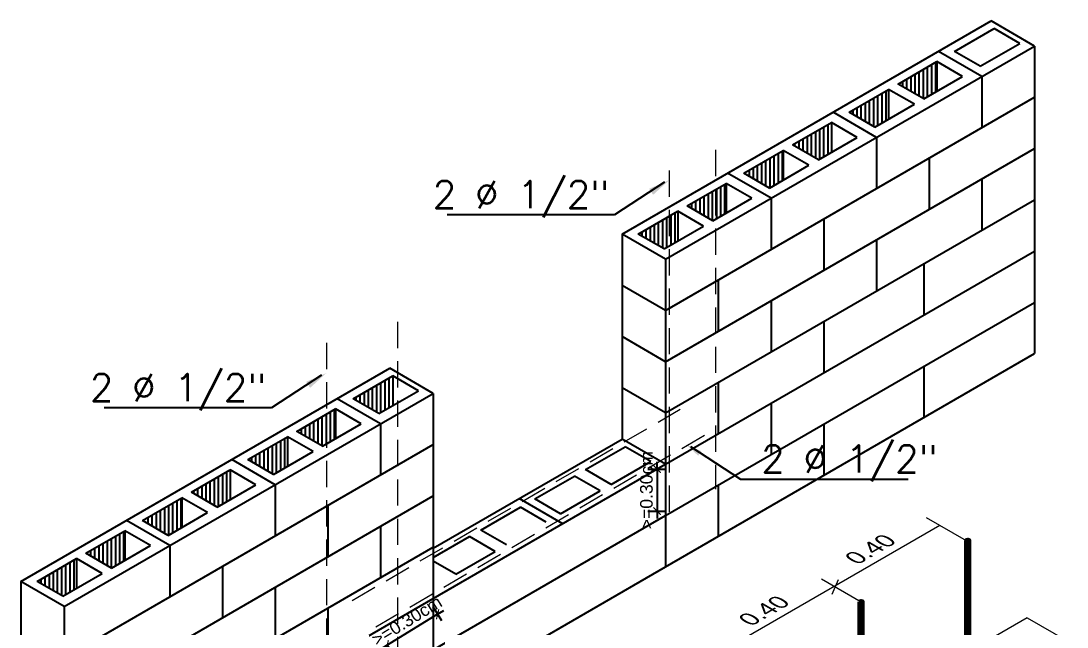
# Model space of a CAD drawing. Header units: feet. Extents: x 317 to 512, y -141 to 162.
# Drawn here: x 392.35 to 402.31, y -80.28 to -74.51 of the extents above; entities that cross this region are included whole.
import ezdxf
from ezdxf.enums import TextEntityAlignment as Align

# ---------------------------------------------------------------- set-up
doc = ezdxf.new("R2010")
doc.units = ezdxf.units.FT
doc.header["$MEASUREMENT"] = 0
doc.linetypes.add('DASHED2', pattern=[0.375, 0.25, -0.125])
for name, color, linetype, lineweight in [('1-Acero', 41, 'Continuous', 53), ('2-Detalles', 253, 'Continuous', 9), ('3-Dimension', 7, 'Continuous', 15), ('INTERMITENTE', 22, 'DASHED2', 20)]:
    doc.layers.add(name, color=color, linetype=linetype, lineweight=lineweight)
for name, color, linetype in [('_35', 53, 'Continuous'), ('DIM', 10, 'Continuous'), ('DMENCIÓN', 7, 'Continuous'), ('POTABLE', 2, 'Continuous')]:
    doc.layers.add(name, color=color, linetype=linetype)
doc.styles.add('120', font='SIMPLEX.shx', dxfattribs={"height": 1.97})
doc.styles.get("Standard").update_dxf_attribs({"font": 'arial.ttf'})
doc.styles.add('STYLE2', font='arial.ttf')
doc.dimstyles.new('KEILY', dxfattribs={"dimtxt": 0.12, "dimasz": 0.07, "dimexe": 0.07, "dimexo": 0.25, "dimgap": 0.04, "dimtad": 1, "dimzin": 1, "dimdsep": 46, "dimtxsty": 'Standard', "dimblk": 'ARCHTICK', "dimcen": 2.5, "dimclrd": 256, "dimclre": 256, "dimclrt": 7, "dimazin": 0, "dimtfac": 1, "dimtix": 1, "dimtmove": 2, "dimatfit": 1, "dimfxl": 0.35, "dimfxlon": 1, "dimtolj": 1, "dimtzin": 1, "dimarcsym": 0})

# ---------------------------------------------------------------- blocks, each defined once
blk = doc.blocks.new('*X87')
at = {"color": 0}
for p, q in [((208.468, -37.448), (208.468, -36.902)), ((208.544, -37.404), (208.544, -36.858)), ((208.62, -37.36), (208.62, -36.814)), ((208.163, -37.354), (208.163, -37.078)), ((208.239, -37.398), (208.239, -37.034)), ((208.315, -37.442), (208.315, -36.99)), ((208.391, -37.486), (208.391, -36.946)), ((207.934, -37.222), (207.934, -37.21)), ((208.01, -37.266), (208.01, -37.166)), ((208.087, -37.31), (208.087, -37.122)), ((207.477, -37.996), (207.477, -37.474)), ((207.553, -37.975), (207.553, -37.43)), ((207.629, -37.931), (207.629, -37.386)), ((207.706, -37.888), (207.706, -37.342)), ((207.096, -37.776), (207.096, -37.694)), ((207.172, -37.82), (207.172, -37.65)), ((207.248, -37.864), (207.248, -37.606)), ((207.325, -37.908), (207.325, -37.562)), ((207.401, -37.952), (207.401, -37.518)), ((206.486, -38.591), (206.486, -38.046)), ((206.563, -38.547), (206.563, -38.002)), ((206.639, -38.503), (206.639, -37.958)), ((206.105, -38.404), (206.105, -38.266)), ((206.182, -38.448), (206.182, -38.222)), ((206.258, -38.492), (206.258, -38.178)), ((206.334, -38.536), (206.334, -38.134)), ((206.41, -38.58), (206.41, -38.09)), ((205.801, -38.987), (205.801, -38.442)), ((206.029, -38.36), (206.029, -38.31)), ((205.496, -39.09), (205.496, -38.618)), ((205.572, -39.119), (205.572, -38.574)), ((205.648, -39.075), (205.648, -38.53)), ((205.724, -39.031), (205.724, -38.486)), ((205.115, -38.87), (205.115, -38.838)), ((205.191, -38.914), (205.191, -38.794)), ((205.267, -38.958), (205.267, -38.75)), ((205.343, -39.002), (205.343, -38.706)), ((205.42, -39.046), (205.42, -38.662))]:
    blk.add_line(p, q, dxfattribs=at)
blk = doc.blocks.new('*X88')
at = {"color": 0}
for p, q in [((219.445, -31.104), (219.445, -30.564)), ((219.521, -31.066), (219.521, -30.52)), ((219.598, -31.022), (219.598, -30.476)), ((219.674, -30.978), (219.674, -30.432)), ((219.14, -30.928), (219.14, -30.74)), ((219.217, -30.972), (219.217, -30.696)), ((219.293, -31.016), (219.293, -30.652)), ((219.369, -31.06), (219.369, -30.608)), ((218.759, -31.506), (218.759, -30.96)), ((218.988, -30.84), (218.988, -30.828)), ((219.064, -30.884), (219.064, -30.784)), ((218.455, -31.57), (218.455, -31.136)), ((218.531, -31.614), (218.531, -31.092)), ((218.607, -31.594), (218.607, -31.048)), ((218.683, -31.55), (218.683, -31.004)), ((218.15, -31.394), (218.15, -31.312)), ((218.226, -31.438), (218.226, -31.268)), ((218.302, -31.482), (218.302, -31.224)), ((218.378, -31.526), (218.378, -31.18)), ((217.464, -32.198), (217.464, -31.708)), ((217.54, -32.21), (217.54, -31.664)), ((217.616, -32.166), (217.616, -31.62)), ((217.693, -32.122), (217.693, -31.576)), ((217.159, -32.022), (217.159, -31.884)), ((217.235, -32.066), (217.235, -31.84)), ((217.312, -32.11), (217.312, -31.796)), ((217.388, -32.154), (217.388, -31.752)), ((216.778, -32.649), (216.778, -32.104)), ((216.854, -32.605), (216.854, -32.06)), ((217.083, -31.978), (217.083, -31.928)), ((216.473, -32.664), (216.473, -32.28)), ((216.55, -32.708), (216.55, -32.236)), ((216.626, -32.737), (216.626, -32.192)), ((216.702, -32.693), (216.702, -32.148)), ((216.169, -32.488), (216.169, -32.456)), ((216.245, -32.532), (216.245, -32.412)), ((216.321, -32.576), (216.321, -32.368)), ((216.397, -32.62), (216.397, -32.324))]:
    blk.add_line(p, q, dxfattribs=at)
blk = doc.blocks.new('*X89')
at = {"color": 0}
for p, q in [((209.472, -36.868), (209.472, -36.322)), ((209.548, -36.824), (209.548, -36.278)), ((209.624, -36.78), (209.624, -36.234)), ((209.167, -36.734), (209.167, -36.498)), ((209.243, -36.778), (209.243, -36.454)), ((209.319, -36.822), (209.319, -36.41)), ((209.396, -36.866), (209.396, -36.366)), ((209.015, -36.646), (209.015, -36.586)), ((209.091, -36.69), (209.091, -36.542)), ((204.443, -39.681), (204.443, -39.226)), ((204.519, -39.725), (204.519, -39.182)), ((204.595, -39.683), (204.595, -39.138)), ((204.671, -39.639), (204.671, -39.094)), ((204.747, -39.595), (204.747, -39.05)), ((204.138, -39.505), (204.138, -39.402)), ((204.214, -39.549), (204.214, -39.358)), ((204.29, -39.593), (204.29, -39.314)), ((204.366, -39.637), (204.366, -39.27)), ((203.833, -40.123), (203.833, -39.578)), ((204.062, -39.461), (204.062, -39.446)), ((203.452, -40.147), (203.452, -39.798)), ((203.528, -40.191), (203.528, -39.754)), ((203.604, -40.235), (203.604, -39.71)), ((203.681, -40.211), (203.681, -39.666)), ((203.757, -40.167), (203.757, -39.622)), ((203.223, -40.015), (203.223, -39.93)), ((203.3, -40.059), (203.3, -39.886)), ((203.376, -40.103), (203.376, -39.842))]:
    blk.add_line(p, q, dxfattribs=at)
blk = doc.blocks.new('*X90')
at = {"color": 0}
for p, q in [((215.796, -33.216), (215.796, -32.671)), ((215.492, -33.297), (215.492, -32.847)), ((215.568, -33.341), (215.568, -32.803)), ((215.644, -33.304), (215.644, -32.759)), ((215.72, -33.26), (215.72, -32.715)), ((215.111, -33.077), (215.111, -33.067)), ((215.187, -33.121), (215.187, -33.023)), ((215.263, -33.165), (215.263, -32.979)), ((215.339, -33.209), (215.339, -32.935)), ((215.415, -33.253), (215.415, -32.891)), ((214.806, -33.788), (214.806, -33.242)), ((214.882, -33.744), (214.882, -33.198)), ((214.425, -33.719), (214.425, -33.462)), ((214.501, -33.763), (214.501, -33.418)), ((214.577, -33.807), (214.577, -33.374)), ((214.653, -33.851), (214.653, -33.33)), ((214.73, -33.832), (214.73, -33.286)), ((214.272, -33.631), (214.272, -33.55)), ((214.349, -33.675), (214.349, -33.506))]:
    blk.add_line(p, q, dxfattribs=at)
blk = doc.blocks.new('_ArchTick')
at = {"color": 0, "linetype": 'ByBlock', "const_width": 0.15}
blk.add_lwpolyline([(-0.5, -0.5), (0.5, 0.5)], dxfattribs=at)
blk = doc.blocks.new('*D92')
at = {"layer": 'DEFPOINTS', "color": 0, "linetype": 'ByBlock', "transparency": 16777216}
for p in [(398.0686, -78.7742), (398.0686, -79.1745), (398.4067, -79.1745)]:
    blk.add_point(p, dxfattribs=at)
at = {"layer": 'DIM', "linetype": 'ByBlock', "lineweight": -2, "transparency": 16777216}
for p, q in [((398.4067, -78.7742), (398.4067, -78.7042)), ((398.3186, -78.7742), (398.4767, -78.7742)), ((398.4067, -78.7742), (398.4067, -79.1745)), ((398.3186, -79.1745), (398.4767, -79.1745)), ((398.4067, -79.1745), (398.4067, -79.2445))]:
    blk.add_line(p, q, dxfattribs=at)
at = {"layer": 'DIM', "linetype": 'ByBlock', "lineweight": -2, "transparency": 16777216, "xscale": 0.07, "yscale": 0.07, "zscale": 0.07}
for p, rotation in [((398.4067, -78.7742), 270), ((398.4067, -79.1745), 90)]:
    blk.add_blockref('_ArchTick', p, dxfattribs=dict(at, rotation=rotation))
at = {"layer": 'DIM', "color": 7, "linetype": 'ByBlock', "transparency": 16777216, "insert": (398.3054, -78.9743), "char_height": 0.12, "attachment_point": 5, "rotation": 90}
blk.add_mtext('\\A1;>=0.30cm', dxfattribs=at)
blk = doc.blocks.new('*D91')
at = {"layer": 'DEFPOINTS', "color": 0, "linetype": 'ByBlock', "transparency": 16777216}
for p in [(396.1385, -79.8678), (395.727, -80.2758), (395.8349, -80.4512)]:
    blk.add_point(p, dxfattribs=at)
at = {"layer": 'DIM', "linetype": 'ByBlock', "lineweight": -2, "transparency": 16777216}
for p, q in [((396.2694, -80.0808), (396.3522, -80.2154)), ((396.3155, -80.1558), (396.3751, -80.1191)), ((396.3155, -80.1558), (395.8349, -80.4512)), ((395.8349, -80.4512), (395.7753, -80.4879)), ((395.8349, -80.4512), (395.8715, -80.5109))]:
    blk.add_line(p, q, dxfattribs=at)
for p, xscale, yscale, zscale, rotation in [((396.3155, -80.1558), 0.07, 0.07, 0.07, 211.5810007274904), ((395.8349, -80.4512), 0.06999999999999999, 0.06999999999999999, 0.06999999999999999, 31.58100072749037)]:
    blk.add_blockref('_ArchTick', p, dxfattribs=dict(at, xscale=xscale, yscale=yscale, zscale=zscale, rotation=rotation))
at = {"layer": 'DIM', "color": 7, "linetype": 'ByBlock', "transparency": 16777216, "insert": (396.0221, -80.2172), "char_height": 0.12, "attachment_point": 5, "rotation": 31.581}
blk.add_mtext('\\A1;>=0.30cm', dxfattribs=at)

msp = doc.modelspace()

# ---------------------------------------------------------------- linework, layer by layer
for p, q in [((398.47786, -76.04216, -11.62446), (398.00145, -76.35317, -11.62446)), ((398.00145, -76.35317, -11.62446), (396.40543, -76.35317, -11.62446)), ((395.21005, -77.88011, -11.62446), (394.73364, -78.19112, -11.62446)), ((394.73364, -78.19112, -11.62446), (393.13762, -78.19112, -11.62446)), ((398.72507, -78.55908, -11.62446), (399.20147, -78.8701, -11.62446)), ((399.20147, -78.8701, -11.62446), (400.7975, -78.8701, -11.62446))]:
    msp.add_line(p, q)
for points in [[(398.3685, -76.16185, -11.62446), (398.33115, -76.10414, -11.62446), (398.52294, -76.02093, -11.62446)], [(395.10069, -77.9998, -11.62446), (395.06334, -77.9421, -11.62446), (395.25513, -77.85889, -11.62446)], [(398.79879, -78.64626, -11.62446), (398.82752, -78.60187, -11.62446), (398.67999, -78.53786, -11.62446)]]:
    msp.add_solid(points)
at = {"layer": '1-Acero', "linetype": 'Continuous'}
for p, q in [((401.35031, -80.86804, -11.62446), (401.35031, -79.45338, -11.62446)), ((401.38196, -80.85355, -11.62446), (401.38196, -79.45309, -11.62446)), ((400.33632, -81.45347, -9.72532), (400.33632, -80.03881, -9.72532)), ((400.36797, -81.43898, -9.72532), (400.36797, -80.03851, -9.72532))]:
    msp.add_line(p, q, dxfattribs=at)
at = {"layer": '1-Acero', "linetype": 'Continuous', "extrusion": (1e-16, 0.816497, 0.57735)}
for centre in [(-401.36618, 35.19586, -72.42273), (-400.35219, 37.0845, -71.80425)]:
    msp.add_circle(centre, 0.01583, dxfattribs=at)
at = {"layer": '2-Detalles', "lineweight": 5, "extrusion": (1e-16, 0.816497, 0.57735)}
for p, q in [((401.93412, -80.19008, -13.52215), (401.45053, -80.46928, -13.1273)), ((401.93412, -80.19008, -14.59338), (402.31301, -80.40884, -14.28401))]:
    msp.add_line(p, q, dxfattribs=at)
at = {"layer": '3-Dimension', "extrusion": (1e-16, 0.816497, 0.57735)}
for p, q in [((400.97141, -79.23463, -11.93383), (401.35031, -79.45338, -11.62446)), ((401.10114, -79.30953, -6.06518), (394.58318, -83.07268, -0.74328)), ((399.9733, -79.81992, -11.48621), (400.35219, -80.03867, -11.17684))]:
    msp.add_line(p, q, dxfattribs=at)
at = {"layer": '3-Dimension'}
msp.add_line((400.13273, -79.82895, -11.38028), (400.07076, -79.96637, -11.38028), dxfattribs=at)
at = {"layer": '_35'}
for p, q in [((398.07425, -76.53547, -11.62446), (401.58991, -74.5057, -11.62446)), ((402.00344, -74.74445, -11.62446), (401.58991, -74.5057, -11.62446)), ((401.24104, -74.79567, -11.62446), (401.61715, -74.57852, -11.62446)), ((401.86213, -74.71996, -11.62446), (401.61715, -74.57852, -11.62446)), ((398.48778, -76.77422, -11.62446), (402.00344, -74.74445, -11.62446)), ((401.48602, -74.93711, -11.62446), (401.86213, -74.71996, -11.62446)), ((402.00344, -74.74445, -11.62446), (402.00344, -77.67411, -11.62446)), ((402.00344, -74.74445, -11.62446), (402.00344, -77.67411, -11.62446)), ((401.5012, -75.03442, -11.62446), (401.08767, -74.79567, -11.62446)), ((401.48602, -74.93711, -11.62446), (401.24104, -74.79567, -11.62446)), ((400.7025, -75.10659, -11.62446), (401.07249, -74.89298, -11.62446)), ((401.31747, -75.03442, -11.62446), (401.07249, -74.89298, -11.62446)), ((401.07249, -74.89298, -11.62446), (401.07249, -75.17586, -11.62446)), ((400.94748, -75.24803, -11.62446), (401.31747, -75.03442, -11.62446)), ((401.5012, -75.03442, -11.62446), (401.5012, -75.5227, -11.62446)), ((400.94748, -75.24803, -11.62446), (400.7025, -75.10659, -11.62446)), ((398.48778, -77.26249, -11.62446), (402.00344, -75.23273, -11.62446)), ((400.23656, -75.3756, -11.62446), (400.61268, -75.15845, -11.62446)), ((400.85766, -75.29989, -11.62446), (400.61268, -75.15845, -11.62446)), ((400.61268, -75.15845, -11.62446), (400.61268, -75.44133, -11.62446)), ((400.48154, -75.51704, -11.62446), (400.85766, -75.29989, -11.62446)), ((400.95638, -75.35689, -11.62446), (400.94952, -75.35293, -11.62446)), ((400.49673, -75.61435, -11.62446), (400.0832, -75.3756, -11.62446)), ((400.48154, -75.51704, -11.62446), (400.23656, -75.3756, -11.62446)), ((399.69803, -75.68652, -11.62446), (400.06802, -75.47291, -11.62446)), ((400.313, -75.61435, -11.62446), (400.06802, -75.47291, -11.62446)), ((400.06802, -75.47291, -11.62446), (400.06802, -75.75579, -11.62446)), ((399.94301, -75.82796, -11.62446), (400.313, -75.61435, -11.62446)), ((400.49673, -75.61435, -11.62446), (400.49673, -76.10263, -11.62446)), ((398.48778, -77.75077, -11.62446), (402.00344, -75.72101, -11.62446)), ((399.23209, -75.95553, -11.62446), (399.6082, -75.73838, -11.62446)), ((399.85318, -75.87983, -11.62446), (399.6082, -75.73838, -11.62446)), ((399.6082, -75.73838, -11.62446), (399.6082, -76.02127, -11.62446)), ((399.94301, -75.82796, -11.62446), (399.69803, -75.68652, -11.62446)), ((400.99896, -75.81266, -11.62446), (400.99896, -76.30094, -11.62446)), ((399.49225, -76.19428, -11.62446), (399.07873, -75.95553, -11.62446)), ((399.47707, -76.09697, -11.62446), (399.23209, -75.95553, -11.62446)), ((399.47707, -76.09697, -11.62446), (399.85318, -75.87983, -11.62446)), ((398.69356, -76.26646, -11.62446), (399.06354, -76.05284, -11.62446)), ((399.30853, -76.19428, -11.62446), (399.06354, -76.05284, -11.62446)), ((399.06354, -76.05284, -11.62446), (399.06354, -76.33572, -11.62446)), ((401.5012, -76.01097, -11.62446), (401.5012, -76.49925, -11.62446)), ((398.48778, -78.23905, -11.62446), (402.00344, -76.20928, -11.62446)), ((398.93854, -76.4079, -11.62446), (399.30853, -76.19428, -11.62446)), ((399.49225, -76.19428, -11.62446), (399.49225, -76.68256, -11.62446)), ((398.22762, -76.53547, -11.62446), (398.60373, -76.31832, -11.62446)), ((398.84871, -76.45976, -11.62446), (398.60373, -76.31832, -11.62446)), ((398.60373, -76.31832, -11.62446), (398.60373, -76.6012, -11.62446)), ((398.93854, -76.4079, -11.62446), (398.69356, -76.26646, -11.62446)), ((399.99449, -76.39259, -11.62446), (399.99449, -76.88087, -11.62446)), ((398.07425, -76.53547, -11.62446), (398.07425, -78.48857, -11.62446)), ((398.48778, -76.77422, -11.62446), (398.07425, -76.53547, -11.62446)), ((398.4726, -76.67691, -11.62446), (398.22762, -76.53547, -11.62446)), ((398.4726, -76.67691, -11.62446), (398.84871, -76.45976, -11.62446)), ((400.49673, -76.5909, -11.62446), (400.49673, -77.07918, -11.62446)), ((398.48778, -78.72732, -11.62446), (402.00344, -76.69756, -11.62446)), ((398.48778, -76.77422, -11.62446), (398.48778, -79.70387, -11.62446)), ((400.9497, -76.81765, -11.62446), (400.9497, -77.30593, -11.62446)), ((398.48778, -77.26249, -11.62446), (398.07425, -77.02374, -11.62446)), ((398.99002, -76.97253, -11.62446), (398.99002, -77.4608, -11.62446)), ((398.48778, -79.2156, -11.62446), (402.00344, -77.18583, -11.62446)), ((399.49225, -77.17084, -11.62446), (399.49225, -77.65911, -11.62446)), ((399.99449, -77.36915, -11.62446), (399.99449, -77.85742, -11.62446)), ((398.48778, -77.75077, -11.62446), (398.07425, -77.51202, -11.62446)), ((398.48778, -79.70387, -11.62446), (402.00344, -77.67411, -11.62446)), ((392.34507, -79.84321, -11.62446), (395.86073, -77.81345, -11.62446)), ((396.27426, -78.0522, -11.62446), (395.86073, -77.81345, -11.62446)), ((400.9497, -77.79421, -11.62446), (400.9497, -78.28248, -11.62446)), ((395.51186, -78.10341, -11.62446), (395.88797, -77.88626, -11.62446)), ((396.13295, -78.0277, -11.62446), (395.88797, -77.88626, -11.62446)), ((395.88797, -77.88626, -11.62446), (395.88797, -78.16914, -11.62446)), ((398.99002, -77.94908, -11.62446), (398.99002, -78.43736, -11.62446)), ((395.75684, -78.24485, -11.62446), (396.13295, -78.0277, -11.62446)), ((398.48778, -78.23905, -11.62446), (398.07425, -78.00029, -11.62446)), ((392.7586, -80.08196, -11.62446), (396.27426, -78.0522, -11.62446)), ((395.77202, -78.34216, -11.62446), (395.35849, -78.10341, -11.62446)), ((395.75684, -78.24485, -11.62446), (395.51186, -78.10341, -11.62446)), ((396.27426, -78.0522, -11.62446), (396.27426, -80.98185, -11.62446)), ((396.27426, -78.0522, -11.62446), (396.27426, -80.98185, -11.62446)), ((399.49225, -78.14739, -11.62446), (399.49225, -78.63567, -11.62446)), ((394.97332, -78.41433, -11.62446), (395.34331, -78.20072, -11.62446)), ((395.58829, -78.34216, -11.62446), (395.34331, -78.20072, -11.62446)), ((395.34331, -78.20072, -11.62446), (395.34331, -78.4836, -11.62446)), ((395.2183, -78.55577, -11.62446), (395.58829, -78.34216, -11.62446)), ((395.77202, -78.34216, -11.62446), (395.77202, -78.83044, -11.62446)), ((399.99449, -78.3457, -11.62446), (399.99449, -78.83398, -11.62446)), ((395.2183, -78.55577, -11.62446), (394.97332, -78.41433, -11.62446)), ((392.7586, -80.57024, -11.62446), (396.27426, -78.54047, -11.62446)), ((394.50738, -78.68334, -11.62446), (394.8835, -78.4662, -11.62446)), ((395.12848, -78.60764, -11.62446), (394.8835, -78.4662, -11.62446)), ((394.8835, -78.4662, -11.62446), (394.8835, -78.74908, -11.62446)), ((396.27426, -79.5278, -11.62446), (398.07425, -78.48857, -11.62446)), ((398.48778, -78.72732, -11.62446), (398.07425, -78.48857, -11.62446)), ((394.75237, -78.82478, -11.62446), (395.12848, -78.60764, -11.62446)), ((397.72538, -78.77854, -11.62446), (398.10149, -78.56139, -11.62446)), ((398.34648, -78.70283, -11.62446), (398.10149, -78.56139, -11.62446)), ((394.76755, -78.9221, -11.62446), (394.35402, -78.68334, -11.62446)), ((394.75237, -78.82478, -11.62446), (394.50738, -78.68334, -11.62446)), ((395.2272, -78.66463, -11.62446), (395.22034, -78.66067, -11.62446)), ((396.27426, -80.0053, -11.62446), (398.48778, -78.72732, -11.62446)), ((397.97036, -78.91998, -11.62446), (398.34648, -78.70283, -11.62446)), ((393.96885, -78.99427, -11.62446), (394.33884, -78.78066, -11.62446)), ((394.58382, -78.9221, -11.62446), (394.33884, -78.78066, -11.62446)), ((394.33884, -78.78066, -11.62446), (394.33884, -79.06354, -11.62446)), ((397.24206, -79.05758, -11.62446), (397.61817, -78.84043, -11.62446)), ((397.86315, -78.98188, -11.62446), (397.61817, -78.84043, -11.62446)), ((397.97036, -78.91998, -11.62446), (397.72538, -78.77854, -11.62446)), ((394.21383, -79.13571, -11.62446), (394.58382, -78.9221, -11.62446)), ((394.76755, -78.9221, -11.62446), (394.76755, -79.41037, -11.62446)), ((398.99002, -78.92563, -11.62446), (398.99002, -79.41391, -11.62446)), ((392.7586, -81.05851, -11.62446), (396.27426, -79.02875, -11.62446)), ((394.21383, -79.13571, -11.62446), (393.96885, -78.99427, -11.62446)), ((397.48704, -79.19902, -11.62446), (397.86315, -78.98188, -11.62446)), ((393.50291, -79.26328, -11.62446), (393.87902, -79.04613, -11.62446)), ((394.12401, -79.18757, -11.62446), (393.87902, -79.04613, -11.62446)), ((393.87902, -79.04613, -11.62446), (393.87902, -79.32901, -11.62446)), ((395.26978, -79.12041, -11.62446), (395.26978, -79.60868, -11.62446)), ((396.72753, -79.35465, -11.62446), (397.10364, -79.1375, -11.62446)), ((397.5074, -79.29335, -11.62446), (397.09387, -79.0546, -11.62446)), ((397.34862, -79.27894, -11.62446), (397.10364, -79.1375, -11.62446)), ((397.48704, -79.19902, -11.62446), (397.24206, -79.05758, -11.62446)), ((393.74789, -79.40472, -11.62446), (394.12401, -79.18757, -11.62446)), ((396.27426, -80.49358, -11.62446), (398.48778, -79.2156, -11.62446)), ((393.76308, -79.50203, -11.62446), (393.34955, -79.26328, -11.62446)), ((393.74789, -79.40472, -11.62446), (393.50291, -79.26328, -11.62446)), ((395.77202, -79.31872, -11.62446), (395.77202, -79.80699, -11.62446)), ((392.96438, -79.5742, -11.62446), (393.33436, -79.36059, -11.62446)), ((393.57935, -79.50203, -11.62446), (393.33436, -79.36059, -11.62446)), ((393.33436, -79.36059, -11.62446), (393.33436, -79.64347, -11.62446)), ((396.27426, -79.61635, -11.62446), (396.62032, -79.41655, -11.62446)), ((396.8653, -79.55799, -11.62446), (396.62032, -79.41655, -11.62446)), ((396.97251, -79.49609, -11.62446), (396.72753, -79.35465, -11.62446)), ((392.7586, -81.54679, -11.62446), (396.27426, -79.51703, -11.62446)), ((393.20936, -79.71564, -11.62446), (393.57935, -79.50203, -11.62446)), ((393.76308, -79.50203, -11.62446), (393.76308, -79.9903, -11.62446)), ((392.49844, -79.84321, -11.62446), (392.87455, -79.62606, -11.62446)), ((393.11953, -79.7675, -11.62446), (392.87455, -79.62606, -11.62446)), ((392.87455, -79.62606, -11.62446), (392.87455, -79.90894, -11.62446)), ((393.20936, -79.71564, -11.62446), (392.96438, -79.5742, -11.62446)), ((396.48919, -79.77513, -11.62446), (396.8653, -79.55799, -11.62446)), ((394.26531, -79.70034, -11.62446), (394.26531, -80.18861, -11.62446)), ((396.48919, -79.77513, -11.62446), (396.27426, -79.65104, -11.62446)), ((396.27426, -80.98185, -11.62446), (398.48778, -79.70387, -11.62446)), ((392.74342, -79.98465, -11.62446), (393.11953, -79.7675, -11.62446)), ((392.34507, -79.84321, -11.62446), (392.34507, -82.77287, -11.62446)), ((392.7586, -80.08196, -11.62446), (392.34507, -79.84321, -11.62446)), ((392.74342, -79.98465, -11.62446), (392.49844, -79.84321, -11.62446)), ((394.76755, -79.89865, -11.62446), (394.76755, -80.38692, -11.62446)), ((392.7586, -82.03507, -11.62446), (396.27426, -80.0053, -11.62446)), ((392.7586, -80.08196, -11.62446), (392.7586, -83.01162, -11.62446)), ((395.26978, -80.09696, -11.62446), (395.26978, -80.58523, -11.62446))]:
    msp.add_line(p, q, dxfattribs=at)
at = {"layer": 'INTERMITENTE'}
for p, q in [((398.96181, -75.73342, -8.43934), (398.96181, -78.96466, -8.43934)), ((398.52101, -75.93019, -8.43934), (398.52101, -79.21029, -8.43934)), ((395.93382, -77.37142, -11.62446), (395.93382, -80.67689, -11.62446)), ((395.25513, -77.57067, -11.62446), (395.25513, -81.02827, -11.62446)), ((395.49999, -80.02543, -11.62446), (398.62521, -78.20435, -11.62446)), ((395.72703, -80.2758, -11.62446), (398.92698, -78.41098, -11.62446))]:
    msp.add_line(p, q, dxfattribs=at)

# ---------------------------------------------------------------- block references
at = {"layer": '_35', "linetype": 'Continuous', "xscale": 0.518300353527941, "yscale": 0.518300353527941, "zscale": 0.518300353527941}
for name in ['*X88', '*X90', '*X89', '*X87']:
    msp.add_blockref(name, (287.20625, -59.12543, -11.62446), dxfattribs=at)

# ---------------------------------------------------------------- texts
at = {"layer": 'DMENCIÓN', "color": 7, "style": '120'}
for p in [(397.19881, -76.2892, -11.62446), (393.931, -78.12716, -11.62446), (400.32762, -78.80613, -11.62446)]:
    msp.add_text('2 Ø 1/2" ', height=0.261297, dxfattribs=at).set_placement(p, align=Align.CENTER)
at = {"layer": 'POTABLE', "extrusion": (-3e-16, -0.816497, 0.57735), "style": 'STYLE2'}
for p in [(400.31701, -55.95371, 58.0331), (399.30303, -54.86811, 59.51774)]:
    msp.add_text('0.40', height=0.200495, rotation=45, dxfattribs=at).set_placement(p)

# ---------------------------------------------------------------- dimensions: what is measured, and where the dimension line sits
at = {"layer": 'DIM', "linetype": 'ByBlock'}
for base, p1, p2, angle, picture, middle in [((398.40666, -79.17452, -11.62446), (398.06863, -78.77416, -11.62446), (398.06863, -79.17452, -11.62446), 90, '*D92', (398.30535, -78.97434, -11.62446)), ((395.83489, -80.45125, -11.62446), (396.13848, -79.86782, -11.62446), (395.72703, -80.2758, -11.62446), 31.581001, '*D91', (396.02214, -80.21721, -11.62446))]:
    dim = msp.add_linear_dim(base=base, p1=p1, p2=p2, angle=angle, text='>=0.30cm', dimstyle='KEILY', override={"dimfxl": 0.2}, dxfattribs=at)
    dim.commit()
    dim.dimension.update_dxf_attribs({"geometry": picture, "text_midpoint": middle})

doc.saveas('drawing.dxf')
